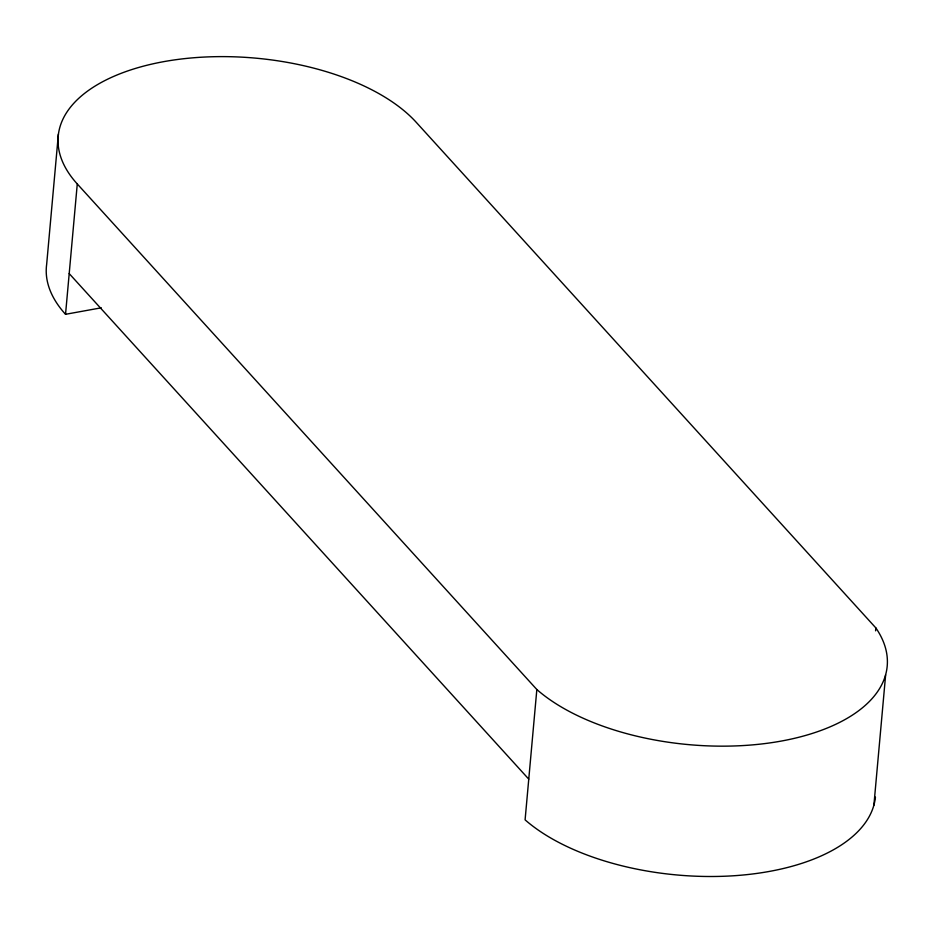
<?xml version="1.0" encoding="UTF-8"?>
<svg xmlns="http://www.w3.org/2000/svg" width="933" height="933" viewBox="0 0 933 933"><rect width="100%" height="100%" fill="white"/><g stroke="black" fill="none" stroke-linecap="round" stroke-linejoin="round"><path stroke-width="1.4" d="M58.394 134.084L46.65 264.436A189.387 95.423 5.1 0 0 65.532 314.304L101.289 307.808M65.532 314.304L77.276 183.964A189.387 95.423 5.1 0 1 163.602 61.671A189.387 95.423 5.1 0 1 416.293 122.375L875.854 627.932L875.597 630.825M77.276 183.964L536.837 689.522L525.092 819.862A190.437 95.959 5.1 0 0 733.7 875.76A190.437 95.959 5.1 0 0 875.434 797.085M873.894 805.226L885.639 674.886M69.194 273.579L528.766 779.137M875.854 627.932A190.437 95.959 5.1 0 1 781.201 741.082A190.437 95.959 5.1 0 1 536.837 689.522"/></g></svg>
